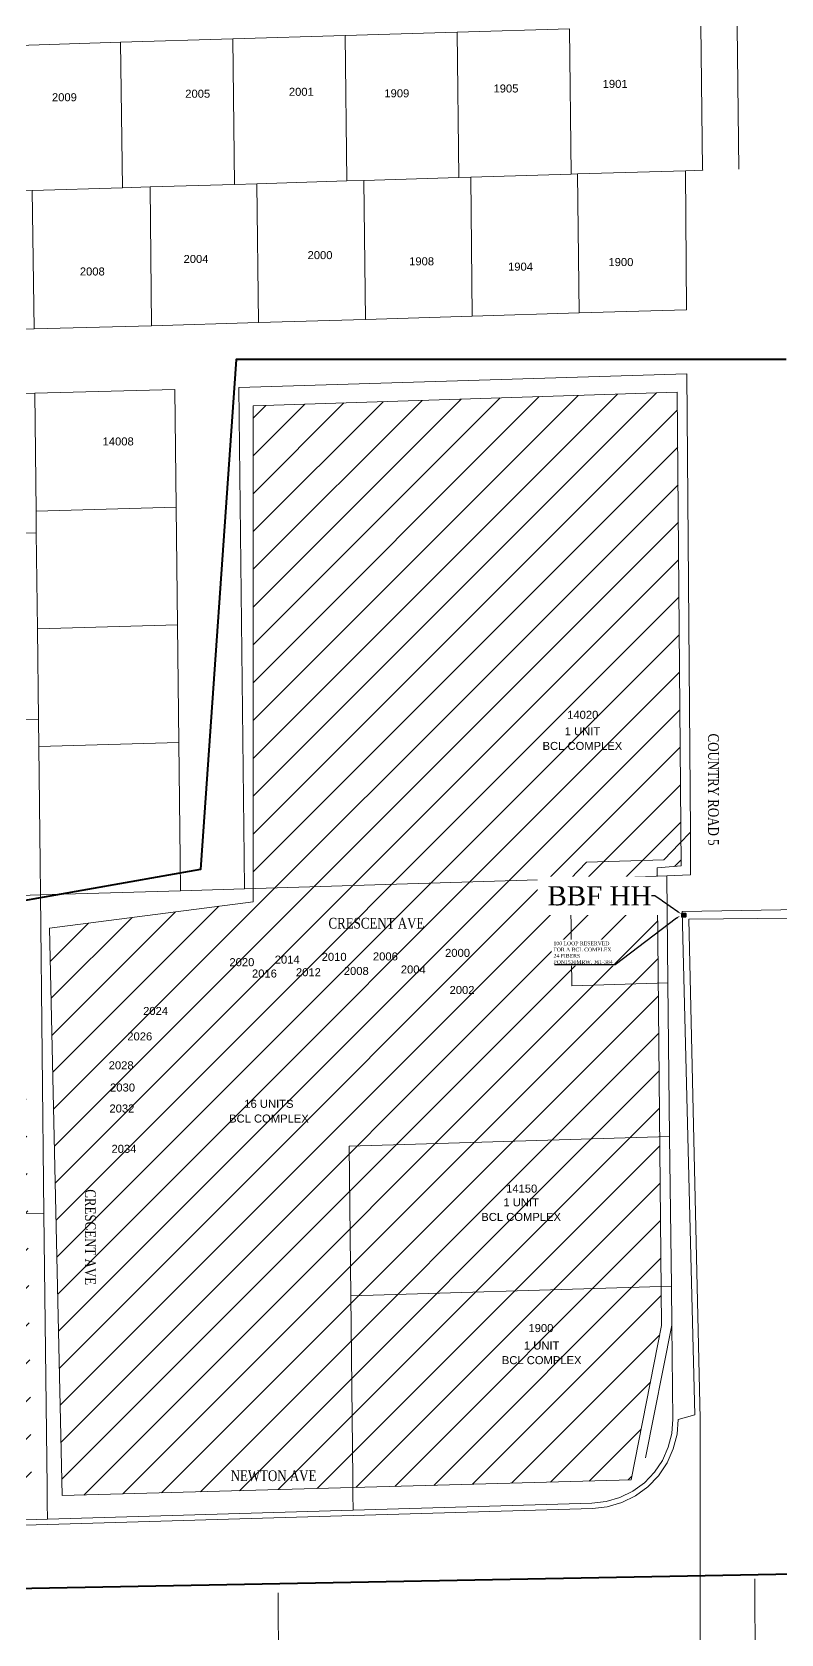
# Model space of a CAD drawing. Header units: feet. Extents: x 865220 to 5618803, y -2240498 to 1935234.
# Drawn here: x 2805045 to 2805746, y 965461 to 966959 of the extents above; entities that cross this region are included whole.
import ezdxf
from ezdxf import colors
from ezdxf.entities.mleader import LeaderData, LeaderLine
from ezdxf.enums import TextEntityAlignment as Align
from ezdxf.lldxf.tags import DXFTag
from ezdxf.math import Vec2, Vec3

# ---------------------------------------------------------------- set-up
doc = ezdxf.new("R2010")
doc.units = ezdxf.units.FT
doc.header["$LTSCALE"] = 0.015
doc.header["$MEASUREMENT"] = 0
for name, color, linetype in [('72A', 112, '72A'), ('Dakota County Addresses', 7, 'Continuous'), ('Dakota County Parcels', 7, 'Continuous'), ('DETAIL', 7, 'Continuous'), ('F1', 112, 'F1'), ('NOTES', 7, 'Continuous'), ('STREET NAME', 7, 'Continuous'), ('TELEPHONE STRUCT-EX', 30, 'Continuous'), ('TELEPHONE STRUCT-PROP', 6, 'Continuous')]:
    doc.layers.add(name, color=color, linetype=linetype)
doc.layers.add('RUNNING LINE (UNDERGROUND)', color=10, linetype='Continuous', lineweight=40)
doc.layers.add('WORK BOUNDARY', color=110, linetype='Continuous', lineweight=40)
doc.styles.add('Dimensions 100', font='arial.ttf')
doc.styles.add('Line', font='txt.shx', dxfattribs={"height": 3})
doc.styles.get("Standard").update_dxf_attribs({"font": 'times.ttf'})
doc.styles.add('Utilities', font='arial.ttf', dxfattribs={"height": 2.5})
tags = doc.linetypes.add('72A', pattern='A,80,-5,["72A",Line,S=1.5,R=0,X=0,Y=-1.5],-20', length=105).pattern_tags.tags
tags[6] = DXFTag(74, 10)
tags = doc.linetypes.add('BBF', pattern='A,100,-5,["BBF",Line,S=1,R=0,X=0,Y=-1.5],-12', length=117).pattern_tags.tags
tags[6] = DXFTag(74, 10)
tags = doc.linetypes.add('F1', pattern='A,15,-5,["F1",Line,S=1.5,R=0,X=0,Y=-1.5],-12', length=32).pattern_tags.tags
tags[6] = DXFTag(74, 10)

# ---------------------------------------------------------------- blocks, each defined once
blk = doc.blocks.new('ACMAP_ANN_TEMPLATE_Dakota County Addresses')
at = {"layer": 'Dakota County Addresses', "style": 'Dimensions 100'}
blk.add_attdef('DakotaCountyAddress', text='', height=50, dxfattribs=at).set_placement((0, 0), align=Align.CENTER)
blk = doc.blocks.new('EX HH')
at = {"ltscale": 40, "true_color": 0xffffff}
h = blk.add_hatch(color=7, dxfattribs=at)
h.dxf.hatch_style = 1
h.paths.add_polyline_path([(-0.061, -0.031, 0.414214), (-0.046, -0.046), (0.046, -0.046, 0.414214), (0.061, -0.031), (0.061, 0.031, 0.414214), (0.046, 0.046), (-0.046, 0.046, 0.414214), (-0.061, 0.031)])
at = {"color": 30, "const_width": 0.005, "flags": 128}
blk.add_lwpolyline([(-0.061, 0.031), (-0.061, -0.031, 0.414214), (-0.046, -0.046), (0.046, -0.046, 0.414214), (0.061, -0.031), (0.061, 0.031, 0.414214), (0.046, 0.046), (-0.046, 0.046, 0.414214)], format="xyb", close=True, dxfattribs=at)
at = {"layer": 'RUNNING LINE (UNDERGROUND)', "color": 7, "lineweight": -3, "flags": 128}
blk.add_lwpolyline([(-0.054, 0.031), (-0.054, -0.031, 0.414214), (-0.046, -0.038), (0.046, -0.038, 0.414214), (0.054, -0.031), (0.054, 0.031, 0.414214), (0.046, 0.038), (-0.046, 0.038, 0.414214)], format="xyb", close=True, dxfattribs=at)
at = {"layer": 'TELEPHONE STRUCT-PROP', "color": 30, "style": 'Utilities'}
blk.add_text('HH', height=0.05, dxfattribs=at).set_placement((0, 0), align=Align.MIDDLE_CENTER)

msp = doc.modelspace()

# ---------------------------------------------------------------- hatches: boundary and pattern name
at = {"layer": 'NOTES', "lineweight": 5, "ltscale": 100}
h = msp.add_hatch(dxfattribs=at)
h.set_pattern_fill('ANSI31', color=5, scale=200)
edge = h.paths.add_edge_path()
edge.add_line((2808585.7, 966658.4), (2808679.4, 966571))
edge.add_line((2808679.4, 966571), (2808784.9, 966571))
edge.add_line((2808784.9, 966571), (2808920.7, 966667.7))
edge.add_line((2808920.7, 966667.7), (2808911.3, 966688))
edge.add_line((2808911.3, 966688), (2809026.1, 966839.4))
edge.add_line((2809026.1, 966839.4), (2809145.1, 966908.2))
edge.add_line((2809145.1, 966908.2), (2809580.8, 966912.1))
edge.add_line((2809580.8, 966912.1), (2809575.4, 967518.2))
edge.add_line((2809575.4, 967518.2), (2809295, 967522.1))
edge.add_line((2809295, 967522.1), (2809042.1, 967556.5))
edge.add_arc((2808991.4, 966235.6), 1321.8, 87.8028, 104.0007)
edge.add_line((2808671.6, 967518.2), (2808403, 967446.4))
edge.add_line((2808403, 967446.4), (2808407.6, 966964.6))
edge.add_line((2808407.6, 966964.6), (2808623.9, 966965.1))
edge.add_line((2808623.9, 966965.1), (2808631, 966738.9))
edge.add_line((2808631, 966738.9), (2808608.3, 966689.7))
edge.add_line((2808608.3, 966689.7), (2808585.7, 966658.4))
edge = h.paths.add_edge_path()
edge.add_line((2808567.8, 966371.9), (2808569, 966038.6))
edge.add_line((2808569, 966038.6), (2808782.3, 966038.6))
edge.add_line((2808782.3, 966038.6), (2809009.7, 965920.8))
edge.add_arc((2809084.8, 966597.9), 681.3, 263.6714, 306.6769)
edge.add_arc((2809559.5, 965978.9), 99.3, 82.8194, 133.0126, ccw=False)
edge.add_line((2809571.9, 966077.4), (2809729.5, 966057.3))
edge.add_line((2809729.5, 966057.3), (2809731.8, 965834.8))
edge.add_line((2809731.8, 965834.8), (2810136.3, 965829.6))
edge.add_line((2810136.3, 965829.6), (2810457.1, 965805.2))
edge.add_line((2810457.1, 965805.2), (2810531.7, 965807.4))
edge.add_line((2810531.7, 965807.4), (2810491.8, 966235.4))
edge.add_arc((2809026.5, 965994.5), 1485, 9.3355, 22.1032)
edge.add_line((2810402.3, 966553.3), (2810199.7, 967067.4))
edge.add_line((2810199.7, 967067.4), (2810185.7, 967061.4))
edge.add_line((2810185.7, 967061.4), (2809983.9, 967561.8))
edge.add_arc((2809631.2, 969102.5), 1580.6, 273.0063, 282.8912, ccw=False)
edge.add_line((2809714.1, 967524.1), (2809719.8, 966815.4))
edge.add_line((2809719.8, 966815.4), (2809038.2, 966820.6))
edge.add_line((2809038.2, 966820.6), (2808936.8, 966687.9))
edge.add_line((2808936.8, 966687.9), (2808953.1, 966664.1))
edge.add_line((2808953.1, 966664.1), (2808567.8, 966371.9))
h.paths.add_polyline_path([(2808410.4, 966316.1), (2808546.9, 966314.5), (2808549.3, 966391.5), (2808764.3, 966550.1), (2808657.2, 966550.9), (2808553.2, 966658.7), (2808586.6, 966697.9), (2808609.6, 966739.1), (2808608.8, 966874.7), (2808407.3, 966873.9)])
edge = h.paths.add_edge_path()
edge.add_line((2809727.5, 965824.1), (2810138.6, 965815.6))
edge.add_line((2810138.6, 965815.6), (2810540.6, 965793.1))
edge.add_arc((2809798.1, 965733.8), 744.9, -11.2573, 4.5667, ccw=False)
edge.add_line((2810528.7, 965588.4), (2810520.2, 965532.1))
edge.add_arc((2809474.9, 961792.5), 3883, 74.3828, 81.4201)
edge.add_line((2810054.2, 965632), (2809934.5, 965637.6))
edge.add_line((2809934.5, 965637.6), (2809816.2, 965639.8))
edge.add_arc((2809802, 965705.7), 67.5, 178.0873, 282.1454, ccw=False)
edge.add_line((2809734.6, 965708), (2809727.5, 965824.1))
edge = h.paths.add_edge_path()
edge.add_line((2809233.9, 965909.1), (2809238.2, 965652.8))
edge.add_line((2809238.2, 965652.8), (2809596.8, 965650.2))
edge.add_line((2809596.8, 965650.2), (2809591.7, 966058.7))
edge.add_line((2809591.7, 966058.7), (2809561.3, 966060.4))
edge.add_arc((2809560.8, 966002.9), 57.5, 89.4429, 134.1272)
edge.add_arc((2809109.1, 966546.1), 649, 281.0855, 309.3547, ccw=False)
edge = h.paths.add_edge_path()
edge.add_line((2808365.2, 966005.5), (2808715, 966005.5))
edge.add_arc((2808711.7, 965766.1), 239.4, 68.1142, 89.2151, ccw=False)
edge.add_line((2808801, 965988.3), (2808929.7, 965920.2))
edge.add_arc((2809102, 966504.6), 609.3, 253.5725, 281.1287)
edge.add_line((2809219.6, 965906.8), (2809219.3, 965655.6))
edge.add_line((2809219.3, 965655.6), (2808239.4, 965656))
edge.add_arc((2808797.1, 965620.8), 558.8, 151.3513, 176.3821, ccw=False)
edge.add_arc((2807720.3, 966255.6), 691.8, 327.9637, 338.8056)
edge = h.paths.add_edge_path()
edge.add_line((2807282.7, 966470.3), (2807281.9, 966007.6))
edge.add_line((2807281.9, 966007.6), (2807784.5, 966010.6))
edge.add_line((2807784.5, 966010.6), (2808138.7, 965858))
edge.add_arc((2808725, 965664.6), 617.3, 146.7013, 161.7376, ccw=False)
edge.add_arc((2807713.8, 966255.3), 555.6, 333.0434, 357.7379)
edge.add_line((2808268.9, 966233.4), (2808258.2, 967401.1))
edge.add_line((2808258.2, 967401.1), (2808054.9, 967355.3))
edge.add_arc((2808218.3, 966862.8), 518.8, 108.354, 149.6972)
edge.add_line((2807770.4, 967124.6), (2807599, 966763.7))
edge.add_arc((2806967.4, 967127.5), 728.9, 295.6297, 330.0586, ccw=False)
edge = h.paths.add_edge_path()
edge.add_line((2807082.6, 965634.2), (2808099.3, 965629.8))
edge.add_arc((2808764.4, 965625.3), 665.2, 160.8598, 179.6148, ccw=False)
edge.add_line((2808136, 965843.4), (2807779.1, 965989.6))
edge.add_line((2807779.1, 965989.6), (2807301.1, 965990.4))
edge.add_line((2807301.1, 965990.4), (2807253, 965983.4))
edge.add_line((2807253, 965983.4), (2807052.6, 965919.2))
edge.add_arc((2806214.7, 965686.8), 869.6, -3.4686, 15.4985, ccw=False)
edge = h.paths.add_edge_path()
edge.add_line((2805799.9, 966123.8), (2805804.3, 965664.4))
edge.add_arc((2805867.2, 965669.7), 63.1, 184.7906, 276.3514)
edge.add_line((2805874.2, 965607), (2806982.3, 965630.8))
edge.add_arc((2805918.2, 965635.8), 1064.1, 359.7275, 377.8696)
edge.add_line((2806931, 965962.4), (2807217, 966057.2))
edge.add_line((2807217, 966057.2), (2807258.6, 966062.5))
edge.add_line((2807258.6, 966062.5), (2807263.9, 966459))
edge.add_arc((2807017.9, 967009.8), 603.2, 266.4576, 294.0672, ccw=False)
edge.add_arc((2807039.7, 965178.2), 1230.9, 92.7501, 102.2324)
edge.add_line((2806778.9, 966381.2), (2806388.4, 966298.1))
edge.add_arc((2807358.1, 962690.2), 3735.9, 105.0447, 110.6643)
edge.add_arc((2805548.2, 967591.2), 1488.9, 279.7301, 289.2744, ccw=False)
h.paths.add_polyline_path([(2805252.1, 966609.1), (2805648.7, 966621.9), (2805652.4, 966179.1), (2805630, 966177.1), (2805634, 965749.1), (2805605.5, 965604.9), (2805073.5, 965590.2), (2805061.7, 966120.8), (2805252.1, 966145.5)])
h.paths.add_polyline_path([(2804003.4, 966097), (2804010.9, 965573.6), (2805045, 965588.6), (2805037.5, 966121)])

# ---------------------------------------------------------------- linework, layer by layer
at = {"layer": '72A', "lineweight": 5, "ltscale": 100, "flags": 128}
msp.add_lwpolyline([(2804315.2, 965542.3), (2804408.7, 965544.1), (2804529.9, 965547), (2804794.7, 965555.4), (2805059.8, 965563.1), (2805345.7, 965571.5), (2805569.3, 965578), (2805583.3, 965579.6), (2805597, 965583.7), (2805609.8, 965590.1), (2805621.3, 965598.5), (2805631.2, 965608.8), (2805639.2, 965620.7), (2805645, 965633.8), (2805648.6, 965647.6), (2805649.6, 965661.5), (2805665, 965665.8), (2805653.2, 966136.2), (2805782.7, 966138.5), (2805822.1, 966146.3), (2805865.6, 966155.7), (2805908.8, 966166.6), (2805951.5, 966179), (2805993.7, 966192.9), (2806004.1, 966196.6), (2806160.5, 966252.9), (2806209.1, 966269.5), (2806258.1, 966284.6), (2806307.6, 966298.1), (2806357.5, 966310.1), (2806779.8, 966403), (2806794.3, 966400.8)], dxfattribs=at)
at = {"layer": 'Dakota County Parcels', "lineweight": 5}
for p, q in [((2805706.3, 966830.5), (2805691.3, 968148.6)), ((2805672.4, 966830.4), (2805670.9, 966965.4)), ((2805023.2, 966945.8), (2805128.1, 966949)), ((2805128.1, 966949), (2805233.1, 966952.2)), ((2805129.7, 966813), (2805128.1, 966949)), ((2805233.1, 966952.2), (2805338, 966955.3)), ((2805234.6, 966816.2), (2805233.1, 966952.2)), ((2805338, 966955.3), (2805443, 966958.5)), ((2805339.6, 966819.4), (2805338, 966955.3)), ((2805443, 966958.5), (2805547.9, 966961.7)), ((2805444.5, 966822.6), (2805443, 966958.5)), ((2805549.5, 966825.8), (2805547.9, 966961.7)), ((2805555.4, 966825.9), (2805656.3, 966829)), ((2805656.3, 966829), (2805672.5, 966829.5)), ((2805657.3, 966699), (2805656.3, 966829)), ((2805672.4, 966830.4), (2805672.5, 966829.5)), ((2805129.7, 966813), (2805155.6, 966813.8)), ((2805155.6, 966813.8), (2805234.6, 966816.2)), ((2805157.1, 966683.8), (2805155.6, 966813.8)), ((2805234.6, 966816.2), (2805255.6, 966816.8)), ((2805255.6, 966816.8), (2805339.6, 966819.4)), ((2805257, 966686.9), (2805255.6, 966816.8)), ((2805339.6, 966819.4), (2805355.5, 966819.9)), ((2805355.5, 966819.9), (2805444.5, 966822.6)), ((2805357, 966689.9), (2805355.5, 966819.9)), ((2805444.5, 966822.6), (2805455.5, 966822.9)), ((2805455.5, 966822.9), (2805549.5, 966825.8)), ((2805456.9, 966692.9), (2805455.5, 966822.9)), ((2805549.5, 966825.8), (2805555.4, 966825.9)), ((2805556.9, 966696), (2805555.4, 966825.9)), ((2805024.7, 966809.6), (2805045.5, 966810.4)), ((2805045.5, 966810.4), (2805129.7, 966813)), ((2805047.1, 966681), (2805045.5, 966810.4)), ((2805456.9, 966692.9), (2805556.9, 966696)), ((2805556.9, 966696), (2805657.3, 966699)), ((2804961.6, 966678.4), (2805047.1, 966681)), ((2805047.1, 966681), (2805157.1, 966683.8)), ((2805157.1, 966683.8), (2805257, 966686.9)), ((2805257, 966686.9), (2805357, 966689.9)), ((2805357, 966689.9), (2805456.9, 966692.9)), ((2805238.7, 966626.3), (2805657.8, 966639)), ((2805661, 966210.5), (2805657.8, 966639)), ((2804962.3, 966618.4), (2805047.8, 966621)), ((2805047.8, 966621), (2805178.8, 966624.5)), ((2805049, 966510.5), (2805047.8, 966621)), ((2805180, 966514.5), (2805178.8, 966624.5)), ((2805049, 966510.5), (2805180, 966514.5)), ((2805181.3, 966404.5), (2805180, 966514.5)), ((2805049.2, 966490.5), (2805049, 966510.5)), ((2805033.6, 966490), (2805049.2, 966490.5)), ((2805050.3, 966400.5), (2805049.2, 966490.5)), ((2805050.3, 966400.5), (2805181.3, 966404.5)), ((2805051.2, 966316), (2805050.3, 966400.5)), ((2805182.5, 966294.5), (2805181.3, 966404.5)), ((2804949.2, 966316.8), (2805051.2, 966316)), ((2805051.5, 966290.5), (2805051.2, 966316)), ((2805051.5, 966290.5), (2805182.5, 966294.5)), ((2805661.1, 966200.2), (2805661, 966210.5)), ((2805661.2, 966170.5), (2805661.1, 966200.2)), ((2805563.9, 966182.4), (2805636.1, 966184.5)), ((2805548.9, 966166.9), (2805563.9, 966182.4)), ((2805548.9, 966166.9), (2805638.8, 966169.7)), ((2805638.8, 966169.7), (2805661.2, 966170.5)), ((2805640, 966069.5), (2805638.8, 966169.7)), ((2805053.1, 966152), (2805184.1, 966155.8)), ((2805184.1, 966155.8), (2805244.1, 966157.5)), ((2805244.1, 966157.5), (2805548.9, 966166.8)), ((2805548.9, 966166.8), (2805550, 966066.8)), ((2805023.7, 966151.1), (2805053.1, 966152)), ((2805056.4, 965853.9), (2805053.1, 966152)), ((2805640, 966069.5), (2805550, 966066.8)), ((2805641.6, 965925.9), (2805640, 966069.5)), ((2805341.7, 965917), (2805641.6, 965925.9)), ((2805343.3, 965777), (2805341.7, 965917)), ((2805643.2, 965785.9), (2805641.6, 965925.9)), ((2804791.3, 965850.9), (2805056.4, 965853.9)), ((2805643.6, 965749.5), (2805643.2, 965785.9)), ((2805619, 965625.5), (2805643.6, 965749.5)), ((2805644.6, 965661.8), (2805643.6, 965749.5)), ((2805059.3, 965593.1), (2805059.4, 965583.1)), ((2805059.4, 965583.1), (2805059.6, 965568.1)), ((2805722.7, 965211.7), (2805721.3, 965512.4)), ((2805275.8, 965399.4), (2805275.3, 965499.4))]:
    msp.add_line(p, q, dxfattribs=at)
for points in [[(2805244.1, 966157.5), (2805243.7, 966187.5), (2805238.7, 966626.3)], [(2805053.1, 966152), (2805052.7, 966181.7), (2805051.5, 966290.5)], [(2805184.1, 966155.8), (2805183.8, 966185.7), (2805182.5, 966294.5)], [(2805636.1, 966184.5), (2805650.9, 966199.9), (2805661, 966210.5)], [(2805059.3, 965593.1), (2805059.3, 965598.1), (2805056.4, 965853.9)], [(2805343.3, 965777), (2805613.2, 965785), (2805643.2, 965785.9)], [(2805345.6, 965576.5), (2805345.4, 965591.5), (2805345.3, 965606.5), (2805343.3, 965777)], [(2804349.8, 965547.3), (2804349.8, 965547.3), (2804408.5, 965549.1), (2804529.7, 965552), (2804794.6, 965560.4), (2805059.6, 965568.1), (2805345.6, 965576.5), (2805568.9, 965583), (2805582.2, 965584.6), (2805595.1, 965588.4), (2805607.2, 965594.3), (2805618, 965602.3), (2805627.3, 965612), (2805634.8, 965623.1), (2805640.3, 965635.4), (2805643.6, 965648.4), (2805644.6, 965661.8)]]:
    msp.add_lwpolyline(points, dxfattribs=at)
at = {"layer": 'F1', "color": 30, "linetype": 'BBF', "lineweight": 5, "ltscale": 150, "flags": 128}
msp.add_lwpolyline([(2804315.3, 965387.6), (2804408.8, 965389.4), (2804530, 965392.3), (2804794.9, 965400.6), (2805059.9, 965408.4), (2805345.9, 965416.7), (2805670.1, 965422.9), (2805670.1, 965627), (2805670.1, 965662), (2805659.6, 966129.3), (2805756.5, 966130), (2805781.7, 966126.4), (2805781.7, 966263.9), (2805772, 966820.9), (2805761, 966833.8), (2805761, 967412.8)], dxfattribs=at)
at = {"layer": 'NOTES', "color": 5, "lineweight": 5, "ltscale": 100, "flags": 128}
msp.add_lwpolyline([(2805252.1, 966609.1), (2805648.7, 966621.9), (2805652.4, 966179.1), (2805630, 966177.1), (2805634, 965749.1), (2805605.5, 965604.9), (2805073.5, 965590.2), (2805061.7, 966120.8), (2805252.1, 966145.5)], close=True, dxfattribs=at)
at = {"layer": 'WORK BOUNDARY', "ltscale": 50, "flags": 128}
msp.add_lwpolyline([(2805750.7, 966652.6), (2805236.3, 966652.6), (2805202.7, 966175.5), (2805026.6, 966144.4), (2803577.2, 966102.9), (2803927.2, 965493.7), (2804166.5, 965487.1), (2805906.8, 965519.8)], dxfattribs=at)

# ---------------------------------------------------------------- block references
at = {"layer": 'Dakota County Addresses', "lineweight": 5, "xscale": 0.15, "yscale": 0.15, "zscale": 0.15}
for p, values in [((2805200.2, 966897.2), {'DakotaCountyAddress': '2005'}), ((2805297.1, 966899), {'DakotaCountyAddress': '2001'}), ((2805386.4, 966897.6), {'DakotaCountyAddress': '1909'}), ((2805488.5, 966902.1), {'DakotaCountyAddress': '1905'}), ((2805590.6, 966906.4), {'DakotaCountyAddress': '1901'}), ((2805075.5, 966893.9), {'DakotaCountyAddress': '2009'}), ((2805314.6, 966746.3), {'DakotaCountyAddress': '2000'}), ((2805101.6, 966731), {'DakotaCountyAddress': '2008'}), ((2805198.6, 966742.7), {'DakotaCountyAddress': '2004'}), ((2805409.6, 966740.5), {'DakotaCountyAddress': '1908'}), ((2805502.1, 966735.5), {'DakotaCountyAddress': '1904'}), ((2805596, 966739.8), {'DakotaCountyAddress': '1900'}), ((2805125.8, 966572.1), {'DakotaCountyAddress': '14008'}), ((2805560.3, 966316.5), {'DakotaCountyAddress': '14020'}), ((2805560, 966301.1), {'DakotaCountyAddress': '1 UNIT'}), ((2805560, 966287.4), {'DakotaCountyAddress': 'BCL COMPLEX'}), ((2805283.9, 966087.6), {'DakotaCountyAddress': '2014'}), ((2805327.8, 966090.2), {'DakotaCountyAddress': '2010'}), ((2805375.7, 966090.6), {'DakotaCountyAddress': '2006'}), ((2805443.2, 966093.9), {'DakotaCountyAddress': '2000'}), ((2805241.5, 966085.2), {'DakotaCountyAddress': '2020'}), ((2805262.6, 966074.6), {'DakotaCountyAddress': '2016'}), ((2805303.7, 966075.8), {'DakotaCountyAddress': '2012'}), ((2805348.5, 966077), {'DakotaCountyAddress': '2008'}), ((2805401.8, 966078.4), {'DakotaCountyAddress': '2004'}), ((2805447.4, 966059.2), {'DakotaCountyAddress': '2002'}), ((2805160.8, 966039.6), {'DakotaCountyAddress': '2024'}), ((2805146, 966015.8), {'DakotaCountyAddress': '2026'}), ((2805128.6, 965988.8), {'DakotaCountyAddress': '2028'}), ((2805129.9, 965968), {'DakotaCountyAddress': '2030'}), ((2805266.8, 965952.8), {'DakotaCountyAddress': '16 UNITS'}), ((2805129.3, 965948.4), {'DakotaCountyAddress': '2032'}), ((2805266.8, 965939), {'DakotaCountyAddress': 'BCL COMPLEX'}), ((2805131.2, 965910.7), {'DakotaCountyAddress': '2034'}), ((2805503.2, 965873.5), {'DakotaCountyAddress': '14150'}), ((2805502.7, 965860.7), {'DakotaCountyAddress': '1 UNIT'}), ((2805502.7, 965847), {'DakotaCountyAddress': 'BCL COMPLEX'}), ((2805521.2, 965743.1), {'DakotaCountyAddress': '1900'}), ((2805521.9, 965713.1), {'DakotaCountyAddress': 'BCL COMPLEX'}), ((2805521.9, 965726.8), {'DakotaCountyAddress': '1 UNIT'})]:
    msp.add_blockref('ACMAP_ANN_TEMPLATE_Dakota County Addresses', p, dxfattribs=at).add_auto_attribs(values)
at = {"layer": 'TELEPHONE STRUCT-EX', "lineweight": 5, "xscale": 40, "yscale": 40, "zscale": 40}
msp.add_blockref('EX HH', (2805654.8, 966132.9), dxfattribs=at)

# ---------------------------------------------------------------- texts
at = {"layer": 'STREET NAME', "lineweight": 5, "ltscale": 40, "width": 0.8}
for s, p in [('COUNTRY ROAD 5 ', (2805677.6, 966302.7)), ('CRESCENT AVE', (2805094.8, 965876.6))]:
    msp.add_text(s, height=10, rotation=270, dxfattribs=at).set_placement(p)
for s, p in [('CRESCENT AVE', (2805322.5, 966120.4)), ('NEWTON AVE', (2805231, 965603.8))]:
    msp.add_text(s, height=10, dxfattribs=at).set_placement(p)

# ---------------------------------------------------------------- next in the draw order: leaders
at = {"layer": 'TELEPHONE STRUCT-EX', "lineweight": 5}
ml = msp.add_multileader_mtext('Standard', dxfattribs=at)
ml.set_content('BBF HH', color=256)
ml.set_leader_properties()
ml.build(insert=Vec2(0, 0))
ml.multileader.update_dxf_attribs({"has_text_frame": 1, "text_left_attachment_type": 2, "text_right_attachment_type": 2, "dogleg_length": 3})
ctx = ml.context
ctx.base_point, ctx.char_height, ctx.landing_gap_size, ctx.plane_origin = Vec3(2805527.4, 966151), 18, 1.5, Vec3(2805674.4, 966167.8)
ctx.left_attachment, ctx.right_attachment, ctx.text_align_type = 2, 2, 1
notes = []
notes.append((ctx, [(0, (1, 1, 0), (2805627.7, 966151), (-1, 0), 3, [(0, [(2805652.4, 966133.9)], 0, [])])]))
ctx.mtext.insert, ctx.mtext.alignment, ctx.mtext.flow_direction = Vec3(2805576, 966160), 2, 5
ctx.mtext.has_bg_fill, ctx.mtext.bg_color, ctx.mtext.bg_scale_factor, ctx.mtext.bg_transparency, ctx.mtext.use_window_bg_color = 1, -1027028792, 1.5, 0, 1
for ctx, leaders in notes:
    for number, flags, end, landing, length, lines in leaders:
        leader = LeaderData()
        leader.index, (leader.has_last_leader_line, leader.has_dogleg_vector, leader.attachment_direction) = number, flags
        leader.last_leader_point, leader.dogleg_vector, leader.dogleg_length = Vec3(end), Vec3(landing), length
        for number, points, colour, breaks in lines:
            line = LeaderLine()
            line.index, line.vertices, line.color, line.breaks = number, Vec3.list(points), colors.encode_raw_color(colour), breaks
            leader.lines.append(line)
        ctx.leaders.append(leader)

# ---------------------------------------------------------------- next in the draw order: leaders
at = {"layer": 'DETAIL', "lineweight": 5, "ltscale": 5}
ml = msp.add_multileader_mtext('Standard', dxfattribs=at)
ml.set_content('100 LOOP RESERVED \\PFOR A BCL COMPLEX\\P24 FIBERS\\PPON1530MRW, 361-384', color=256)
ml.set_leader_properties()
ml.build(insert=Vec2(0, 0))
ml.multileader.update_dxf_attribs({"text_left_attachment_type": 5, "text_right_attachment_type": 5, "dogleg_length": 3})
ctx = ml.context
ctx.base_point, ctx.char_height, ctx.landing_gap_size, ctx.plane_origin = Vec3(2805531.5, 966086.4), 3.5, 1.5, Vec3(2805644.5, 966085.6)
ctx.left_attachment, ctx.right_attachment = 5, 5
notes = []
notes.append((ctx, [(0, (1, 1, 0), (2805590.6, 966086.4), (-1, 0), 3, [(0, [(2805651.3, 966132.5)], 0, [])])]))
ctx.mtext.insert, ctx.mtext.flow_direction = Vec3(2805533, 966108.3), 5
ctx.mtext.has_bg_fill, ctx.mtext.bg_color, ctx.mtext.bg_scale_factor, ctx.mtext.bg_transparency, ctx.mtext.use_window_bg_color = 1, -1027028792, 1.5, 0, 1
for ctx, leaders in notes:
    for number, flags, end, landing, length, lines in leaders:
        leader = LeaderData()
        leader.index, (leader.has_last_leader_line, leader.has_dogleg_vector, leader.attachment_direction) = number, flags
        leader.last_leader_point, leader.dogleg_vector, leader.dogleg_length = Vec3(end), Vec3(landing), length
        for number, points, colour, breaks in lines:
            line = LeaderLine()
            line.index, line.vertices, line.color, line.breaks = number, Vec3.list(points), colors.encode_raw_color(colour), breaks
            leader.lines.append(line)
        ctx.leaders.append(leader)

doc.saveas('drawing.dxf')
